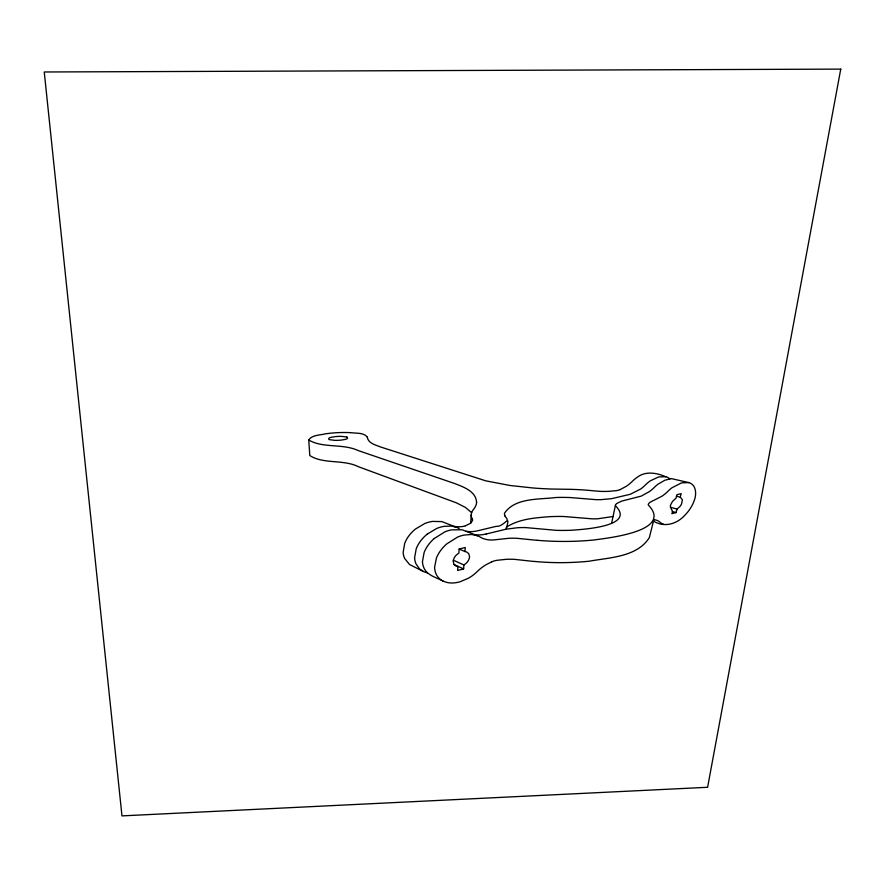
<?xml version="1.0" encoding="UTF-8"?>
<svg xmlns="http://www.w3.org/2000/svg" width="885" height="885" viewBox="0 0 885 885"><rect width="100%" height="100%" fill="white"/><g stroke="black" fill="none" stroke-linecap="round" stroke-linejoin="round"><path stroke-width="1.33" d="M465.399 525.801L470.632 523.234L471.285 514.539A11.328 9.016 -11.8 0 1 471.661 512.692L465.377 507.404L456.295 502.791L358.547 466.771C343.502 459.138 323.335 464.415 309.794 455.521L308.754 440C311.985 434.812 320.082 435.265 325.492 433.816A108.346 86.664 -5.4 0 1 350.349 432.632M476.55 502.47C476.23 491.275 463.154 486.827 454.392 483.442L358.159 450.553C342.772 443.33 322.737 448.441 308.754 440M464.946 551.554L465.256 547.494L459.16 549.021L458.873 553.092L456.505 554.884A14.005 10.941 -10.7 0 0 454.094 558.136L453.374 560.116A10.321 8.065 -10.5 0 0 453.209 561.566L454.038 564.464L455.941 566.046A5.564 4.337 -10.3 0 0 457.921 566.544L457.633 570.482L463.618 568.9L463.917 564.973L466.273 563.181A14.016 10.974 -10.2 0 0 468.663 559.928L469.382 557.937A10.266 8.042 -10.4 0 0 469.537 556.488L468.674 553.579L466.694 552.008A5.575 4.359 -10.6 0 0 464.946 551.554L459.16 549.054M506.054 529.208C511.397 511.563 504.074 527.371 496.253 526.332L477.867 530.735A23.331 18.596 -11.3 0 1 466.295 531.277M611.679 522.958L615.451 505.202L616.502 503.598L621.701 501.098L641.227 496.109L649.535 491.507A37.303 29.559 -18.4 0 0 654.336 487.403A28.143 21.837 -19.3 0 1 658.086 484.128L664.956 480.201L671.527 478.641L688.707 482.579C696.406 484.537 696.738 494.416 694.227 500.512A43.088 33.619 -18.7 0 1 684.747 515.347C676.87 524.097 664.181 527.836 653.495 521.088M653.86 519.639L649.347 537.571C637.178 557.119 609.5 557.495 589.056 561.234A256.318 213.938 -20 0 1 534.12 561.411M676.494 496.197L680.211 497.215L681.184 493.631L676.892 494.704L675.941 498.299L673.042 500.877A14.503 11.206 -19.5 0 0 671.228 503.764C668.12 507.846 674.392 510.302 671.826 513.709L676.063 512.581L677.003 509.096L679.824 506.596A14.47 11.228 -19.1 0 0 681.616 503.808L682.39 499.759L680.366 497.259M434.269 538.489L444.912 531.841A27.181 21.34 -10.3 0 1 451.394 529.883L462.147 529.772L477.513 535.735M470.632 523.234L472.601 520.424A3.85 3.064 -11.1 0 0 472.291 519.064M427.245 534.109L436.725 528.445A26.86 21.129 -10 0 1 444.469 526.298L451.748 526.088L456.693 527.36A17.822 14.072 -10 0 1 459.171 528.599M506.275 527.272C518.953 518.931 534.817 517.858 549.508 516.685A153.725 115.061 -12.6 0 1 563.491 516.486L592.032 518.82A80.093 64.162 -17.9 0 0 597.607 518.798L613.051 516.519M491.872 561.776L486.009 564.741A44.195 33.884 -12 0 0 477.092 571.677L475.356 573.292A38.586 30.267 -9.9 0 1 468.143 578.37L459.912 581.821A23.995 18.729 -10.1 0 1 455.167 582.761C447.367 584.023 438.031 580.693 435.542 572.54A27.922 21.76 -10.4 0 1 434.59 567.274L436.416 558.037A43.232 33.652 -11 0 1 446.77 543.888L457.556 537.095A27.479 21.494 -10.8 0 1 464.105 535.082L471.616 534.474L477.723 535.823A17.645 13.85 -10.8 0 1 480.201 537.062A20.267 16.041 -12.1 0 0 483 538.467A20.986 16.616 -12.1 0 0 494.14 539.883L508.576 538.312A77.249 59.074 -11.7 0 1 516.696 538.279L537.162 540.348M620.164 489.582L626.414 486.23A36.362 29.006 -17.7 0 0 632.255 481.418A26.827 20.963 -18.7 0 1 637.233 477.303C645.563 470.743 656.703 472.889 665.763 476.716A11.129 8.706 -19.2 0 1 669.735 478.84M653.207 500.689L662.08 496.142A39.062 30.842 -18.7 0 0 668.12 491.131A28.951 22.357 -19.7 0 1 671.925 487.801L681.594 482.856L688.707 482.579M652.422 501.01L649.535 502.58L648.318 504.262A2.876 2.246 -18.4 0 0 648.274 504.948C673.928 531.509 606.546 538.146 593.26 540.06A285.081 241.627 -22 0 1 537.173 540.281M486.175 534.02L506.22 529.153L517.581 527.726A79.86 61.231 -12.2 0 1 525.889 527.604L556.123 530.325A189.6 157.187 -19.1 0 0 570.869 530.281C581.135 529.484 636.702 526.763 615.418 505.755A2.887 2.257 -17.3 0 1 615.451 505.202M350.349 432.61C355.77 433.517 363.691 432.3 367.297 437.101M534.097 561.488L514.063 559.309A70.38 53.454 -11.5 0 0 506.109 559.331L497.093 560.293A18.895 14.614 -11.8 0 0 491.861 561.765M665.763 476.716L658.639 476.926L650.42 480.787A27.523 21.417 -19.1 0 0 645.375 484.98A36.628 29.094 -18.1 0 1 640.618 489.04L630.319 494.261L611.789 498.642L601.424 499.616A88.345 71.453 -18.7 0 1 595.738 499.638L570.183 497.547A165.539 124.387 -12.8 0 0 556.079 497.492C539.197 499.671 514.937 497.503 504.494 513.267A8.02 6.361 -13 0 0 505.092 516.143M670.454 507.216L677.003 509.096M672.412 511.519L676.063 512.581M346.743 437.024L341.356 436.371A39.781 32.546 -5.3 0 0 336.543 436.515A32.203 26.417 -5.2 0 0 334.22 436.759C333.037 437.168 327.406 437.312 328.833 439.391A3.319 2.755 -4.8 0 0 329.485 439.668L334.851 440.354A40.953 34.415 -5.1 0 0 339.718 440.221A32.745 27.435 -5.1 0 0 342.052 439.967C343.236 439.613 349.155 439.325 347.34 437.267A3.817 3.164 -5.6 0 0 346.743 437.035M456.472 527.272L441.847 521.597L432.477 521.409A26.594 20.986 -9.5 0 0 424.811 523.489L415.452 529.042A39.77 31.252 -9.7 0 0 404.666 543.467L403.151 552.395A26.771 21.063 -9.2 0 0 404.644 558.457L409.512 564.497L423.262 571.422A17.943 14.049 -9.3 0 0 427.521 572.872M453.352 560.216L463.917 564.973M454.094 564.553L463.618 568.9M423.262 571.422L419.413 568.801L416.038 563.933A27.114 21.273 -9.7 0 1 414.6 557.816L416.216 548.777A40.953 32.081 -10.2 0 1 427.256 534.109M443.053 581.069C436.239 577.363 426.172 575.239 423.472 566.743A27.501 21.528 -10 0 1 422.455 561.533L424.147 552.417A41.905 32.745 -10.5 0 1 434.281 538.5M505.07 516.154L506.264 517.869A4.447 3.518 -12.5 0 1 507.149 520.059M367.297 437.19C368.083 443.252 375.605 444.978 380.384 446.914L485.799 480.854L509.915 485.467L533.08 487.989A419.114 372.176 -32.2 0 0 551.632 489.029L564.188 489.239A242.18 177.996 -12 0 1 594.853 490.943L600.085 491.352A85.834 69.495 -19.1 0 0 608.382 491.363L615.96 490.688A14.614 11.56 -17.7 0 0 620.175 489.593M471.639 512.68A13.209 10.498 -11.8 0 1 473.497 509.417A17.202 13.795 -10.9 0 0 476.639 502.47M472.324 519.053A12.866 10.244 -11.8 0 1 471.24 514.539M465.41 525.812A14.16 11.284 -10.8 0 1 460.997 526.675A22.114 17.678 -10.9 0 1 454.259 526.387M663.374 524.141A10.775 8.319 -18.8 0 1 660.099 522.283A12.434 9.58 -17.9 0 0 653.55 519.595M486.164 533.965A23.309 18.53 -11.7 0 1 474.559 534.606M840.75 69.118L707.602 787.285L121.975 815.881L44.25 71.984L840.75 69.118"/></g></svg>
